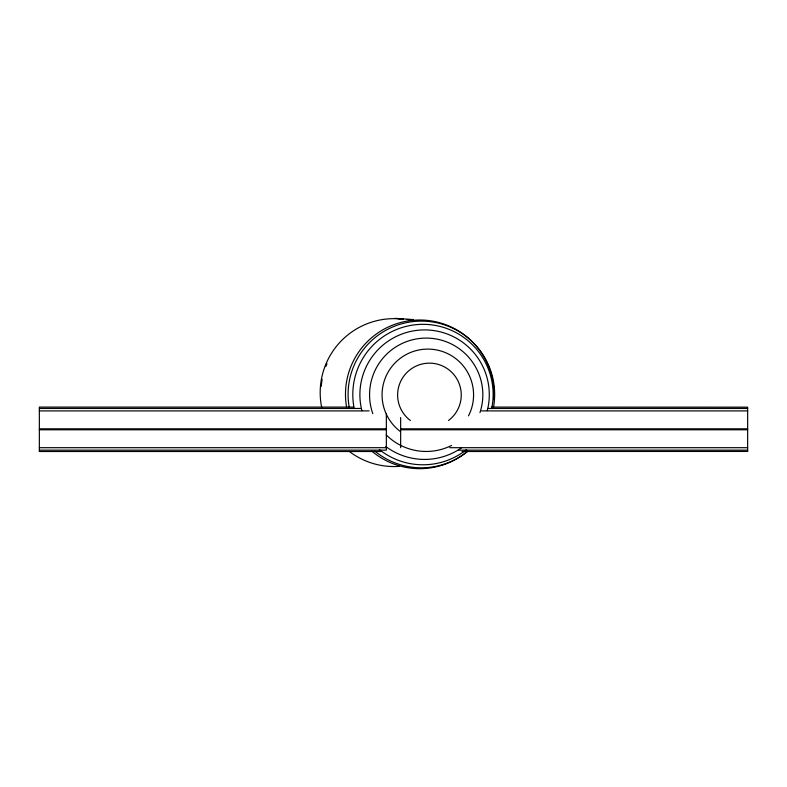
<?xml version="1.0" encoding="UTF-8"?>
<svg xmlns="http://www.w3.org/2000/svg" width="787" height="787" viewBox="0 0 787 787"><rect width="100%" height="100%" fill="white"/><g stroke="black" fill="none" stroke-linecap="round" stroke-linejoin="round"><path stroke-width="1.18" d="M353.245 407.095L39.35 407.095L39.35 451.502L381.449 451.502M491.383 407.095L747.65 407.154L747.65 451.502M39.35 408.453L360.603 408.453M487.704 408.453L747.65 408.453M39.35 410.903L369.192 410.903M481.575 410.903L747.65 410.903M39.35 428.826L386.348 428.826M400.652 428.826L747.65 428.826M39.35 429.771L386.348 429.771M400.652 429.771L747.65 429.771M39.35 447.695L386.348 447.695M449.692 447.695L747.65 447.695M39.35 450.144L386.348 450.144L386.348 414.051M458.28 450.144L747.65 450.144M461.959 451.502L747.65 451.443M397.248 318.479L413.293 319.571M394.995 318.322L403.446 319.158M407.066 319.512L409.486 319.748M400.652 417.523L400.652 447.695M321.224 386.407A71.558 71.489 -86.1 0 1 322.178 379.324M325.818 366.565A71.558 71.489 -86.1 0 1 326.989 363.732M321.667 407.332A73.948 73.88 -86.1 0 1 402.452 319.119M399.373 466.357A73.948 73.88 -86.1 0 1 349.822 451.827M346.575 407.066A74.332 74.263 -86.1 0 1 415.998 320.102A74.332 74.263 -86.1 0 1 493.833 399.599M467.606 451.177A74.332 74.263 -86.1 0 1 371.946 451.236M349.349 408.03A73.348 73.28 -86.1 0 1 420.799 321.106A73.348 73.28 -86.1 0 1 493.577 406.909M467.773 451.197A73.348 73.28 -86.1 0 1 375.005 451.256M354.209 408.551A70.23 70.171 -86.1 0 1 422.944 324.323A70.23 70.171 -86.1 0 1 491.747 408.463M466.642 449.525A70.23 70.171 -86.1 0 1 379.364 449.584M361.912 410.725A64.76 64.691 -86.1 0 1 424.557 329.91A64.76 64.691 -86.1 0 1 487.281 410.647M461.516 447.833A64.76 64.691 -86.1 0 1 385.846 446.534M372.802 413.667A56.684 56.634 -86.1 0 1 425.669 338.095A56.684 56.634 -86.1 0 1 479.952 412.644M451.581 445.452A56.684 56.634 -86.1 0 1 386.181 434.886M400.416 431.561A45.794 45.754 -86.1 0 1 389.713 369.546A45.794 45.754 -86.1 0 1 450.99 355.399A45.794 45.754 -86.1 0 1 468.501 415.851M410.381 420.504A31.854 31.824 -86.1 0 1 405.876 373.589A31.854 31.824 -86.1 0 1 452.968 373.559A31.854 31.824 -86.1 0 1 448.521 420.484"/></g></svg>
